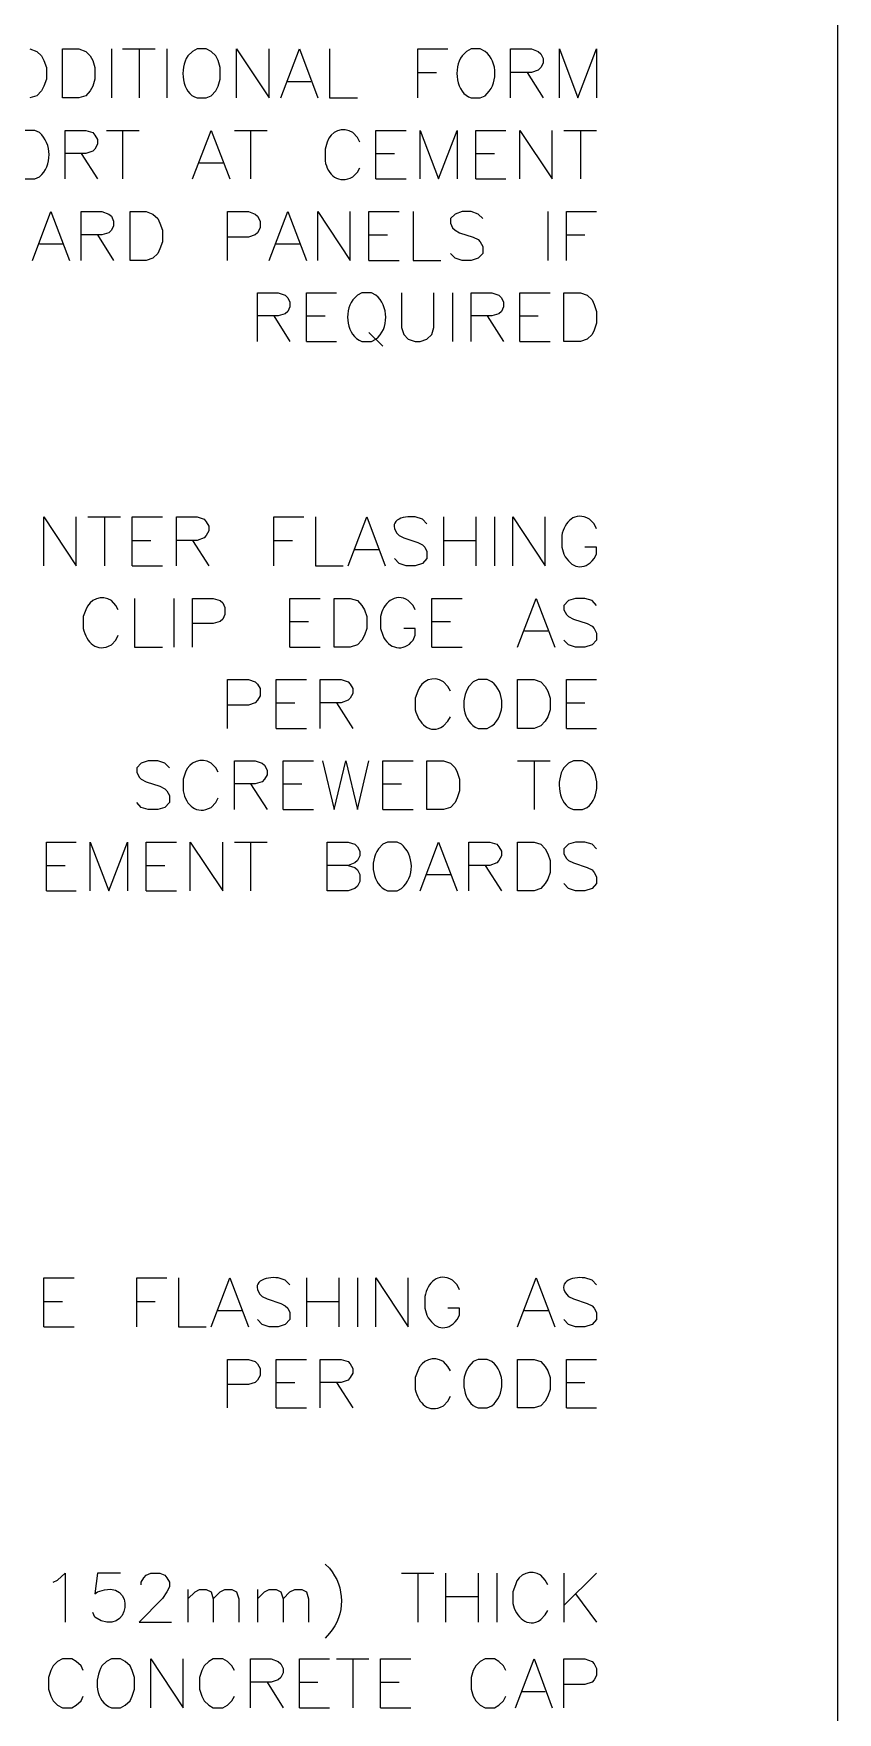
# Model space of a CAD drawing. Header units: millimetres. Extents: x 14 to 201, y 16 to 268.
# Drawn here: x 162 to 201.3, y 141.7 to 223.7 of the extents above; entities that cross this region are included whole.
import ezdxf

# ---------------------------------------------------------------- set-up
doc = ezdxf.new("R2010")
doc.units = ezdxf.units.MM
doc.layers.get('0').update_dxf_attribs({"linetype": 'CONTINUOUS'})

msp = doc.modelspace()

# ---------------------------------------------------------------- linework, layer by layer
at = {"color": 0}
for p, q in [((201.296, 264.541), (201.296, 55.4136)), ((161.862, 222.948), (162.201, 222.822)), ((162.201, 222.822), (162.433, 222.61)), ((162.433, 222.61), (162.538, 222.377)), ((162.538, 222.377), (162.667, 222.038)), ((163.449, 220.556), (163.449, 222.948)), ((163.449, 222.948), (164.254, 222.948)), ((164.254, 222.948), (164.592, 222.822)), ((164.592, 222.822), (164.804, 222.61)), ((164.804, 222.61), (164.931, 222.377)), ((164.931, 222.377), (165.037, 222.038)), ((165.842, 222.948), (165.842, 220.556)), ((166.391, 222.948), (167.979, 222.948)), ((167.196, 222.948), (167.196, 220.556)), ((168.551, 222.948), (168.551, 220.556)), ((169.799, 222.822), (169.566, 222.61)), ((170.032, 222.948), (169.799, 222.822)), ((170.476, 222.948), (170.032, 222.948)), ((170.708, 222.822), (170.476, 222.948)), ((170.942, 222.61), (170.708, 222.822)), ((171.047, 222.377), (170.942, 222.61)), ((171.154, 222.038), (171.047, 222.377)), ((171.958, 220.556), (171.958, 222.948)), ((171.958, 222.948), (173.546, 220.556)), ((173.546, 220.556), (173.546, 222.948)), ((174.117, 220.556), (175.028, 222.948)), ((175.028, 222.948), (175.916, 220.556)), ((176.488, 222.948), (176.488, 220.556)), ((180.806, 220.556), (180.806, 222.948)), ((180.806, 222.948), (182.266, 222.948)), ((183.176, 222.822), (182.965, 222.61)), ((183.408, 222.948), (183.176, 222.822)), ((183.854, 222.948), (183.408, 222.948)), ((184.087, 222.822), (183.854, 222.948)), ((185.335, 220.556), (185.335, 222.948)), ((185.335, 222.948), (186.351, 222.948)), ((186.351, 222.948), (186.69, 222.822)), ((186.69, 222.822), (186.817, 222.716)), ((186.817, 222.716), (186.922, 222.483)), ((186.922, 222.25), (186.817, 222.038)), ((186.922, 222.483), (186.922, 222.25)), ((187.728, 220.556), (187.728, 222.948)), ((187.728, 222.948), (188.616, 220.556)), ((188.616, 220.556), (189.526, 222.948)), ((189.526, 222.948), (189.526, 220.556)), ((162.667, 221.467), (162.538, 221.128)), ((162.667, 222.038), (162.667, 221.467)), ((165.037, 221.467), (164.931, 221.128)), ((165.037, 222.038), (165.037, 221.467)), ((171.047, 221.128), (171.154, 221.467)), ((171.154, 221.467), (171.154, 222.038)), ((180.806, 221.805), (181.717, 221.805)), ((186.351, 221.805), (185.335, 221.805)), ((186.14, 221.805), (186.922, 220.556)), ((186.69, 221.911), (186.351, 221.805)), ((186.817, 222.038), (186.69, 221.911)), ((162.201, 220.663), (161.862, 220.556)), ((162.433, 220.895), (162.201, 220.663)), ((162.538, 221.128), (162.433, 220.895)), ((164.592, 220.663), (164.254, 220.556)), ((164.804, 220.895), (164.592, 220.663)), ((164.931, 221.128), (164.804, 220.895)), ((170.476, 220.556), (170.708, 220.663)), ((170.708, 220.663), (170.942, 220.895)), ((170.942, 220.895), (171.047, 221.128)), ((174.456, 221.361), (175.577, 221.361)), ((183.854, 220.556), (184.087, 220.663)), ((164.254, 220.556), (163.449, 220.556)), ((170.032, 220.556), (170.476, 220.556)), ((176.488, 220.556), (177.863, 220.556)), ((183.408, 220.556), (183.854, 220.556)), ((162.094, 218.969), (161.629, 218.969)), ((162.328, 218.863), (162.094, 218.969)), ((163.576, 216.598), (163.576, 218.969)), ((163.576, 218.969), (164.592, 218.969)), ((164.592, 218.969), (164.931, 218.863)), ((165.608, 218.969), (167.196, 218.969)), ((166.391, 218.969), (166.391, 216.598)), ((169.799, 216.598), (170.708, 218.969)), ((170.708, 218.969), (171.619, 216.598)), ((171.853, 218.969), (173.44, 218.969)), ((172.635, 218.969), (172.635, 216.598)), ((178.752, 216.598), (178.752, 218.969)), ((178.752, 218.969), (180.233, 218.969)), ((180.912, 216.598), (180.912, 218.969)), ((180.912, 218.969), (181.821, 216.598)), ((181.821, 216.598), (182.732, 218.969)), ((182.732, 218.969), (182.732, 216.598)), ((183.642, 216.598), (183.642, 218.969)), ((183.642, 218.969), (185.102, 218.969)), ((185.78, 216.598), (185.78, 218.969)), ((185.78, 218.969), (187.368, 216.598)), ((187.368, 216.598), (187.368, 218.969)), ((187.938, 218.969), (189.526, 218.969)), ((188.743, 218.969), (188.743, 216.598)), ((164.931, 218.863), (165.037, 218.736)), ((165.037, 218.736), (165.163, 218.525)), ((165.163, 218.292), (165.037, 218.059)), ((165.163, 218.525), (165.163, 218.292)), ((176.382, 218.397), (176.276, 218.059)), ((177.863, 218.63), (177.631, 218.863)), ((177.969, 218.397), (177.863, 218.63)), ((164.592, 217.847), (163.576, 217.847)), ((164.358, 217.847), (165.163, 216.598)), ((164.931, 217.953), (164.592, 217.847)), ((165.037, 218.059), (164.931, 217.953)), ((170.138, 217.381), (171.281, 217.381)), ((176.276, 218.059), (176.276, 217.488)), ((178.752, 217.847), (179.663, 217.847)), ((183.642, 217.847), (184.553, 217.847)), ((161.629, 216.598), (162.094, 216.598)), ((162.094, 216.598), (162.328, 216.705)), ((177.631, 216.705), (177.863, 216.938)), ((177.863, 216.938), (177.969, 217.148)), ((178.752, 216.598), (180.233, 216.598)), ((183.642, 216.598), (185.102, 216.598)), ((161.988, 212.619), (162.877, 215.011)), ((162.877, 215.011), (163.788, 212.619)), ((164.358, 212.619), (164.358, 215.011)), ((164.358, 215.011), (165.376, 215.011)), ((165.376, 215.011), (165.713, 214.884)), ((165.713, 214.884), (165.842, 214.778)), ((166.751, 212.619), (166.751, 215.011)), ((166.751, 215.011), (167.533, 215.011)), ((167.533, 215.011), (167.872, 214.884)), ((167.872, 214.884), (168.106, 214.672)), ((171.513, 212.619), (171.513, 215.011)), ((171.513, 215.011), (172.529, 215.011)), ((172.529, 215.011), (172.868, 214.884)), ((172.868, 214.884), (172.974, 214.778)), ((173.546, 212.619), (174.456, 215.011)), ((174.456, 215.011), (175.367, 212.619)), ((175.916, 212.619), (175.916, 215.011)), ((175.916, 215.011), (177.504, 212.619)), ((177.504, 212.619), (177.504, 215.011)), ((178.413, 212.619), (178.413, 215.011)), ((178.413, 215.011), (179.896, 215.011)), ((180.572, 215.011), (180.572, 212.619)), ((182.626, 214.884), (182.393, 214.672)), ((182.965, 215.011), (182.626, 214.884)), ((183.408, 215.011), (182.965, 215.011)), ((183.747, 214.884), (183.408, 215.011)), ((183.981, 214.672), (183.747, 214.884)), ((187.156, 215.011), (187.156, 212.619)), ((188.067, 212.619), (188.067, 215.011)), ((188.067, 215.011), (189.526, 215.011)), ((165.842, 214.1), (165.713, 213.973)), ((165.842, 214.778), (165.946, 214.545)), ((165.946, 214.313), (165.842, 214.1)), ((165.946, 214.545), (165.946, 214.313)), ((168.106, 214.672), (168.212, 214.439)), ((168.212, 214.439), (168.338, 214.1)), ((168.338, 214.1), (168.338, 213.53)), ((172.974, 214.778), (173.101, 214.545)), ((173.101, 214.206), (172.974, 213.973)), ((173.101, 214.545), (173.101, 214.206)), ((182.393, 214.672), (182.393, 214.439)), ((182.393, 214.439), (182.499, 214.206)), ((182.499, 214.206), (182.626, 214.1)), ((182.626, 214.1), (182.838, 213.973)), ((162.328, 213.423), (163.449, 213.423)), ((165.376, 213.867), (164.358, 213.867)), ((165.163, 213.867), (165.946, 212.619)), ((165.713, 213.973), (165.376, 213.867)), ((168.338, 213.53), (168.212, 213.191)), ((172.529, 213.763), (171.513, 213.763)), ((172.868, 213.867), (172.529, 213.763)), ((172.974, 213.973), (172.868, 213.867)), ((173.883, 213.423), (175.028, 213.423)), ((178.413, 213.867), (179.324, 213.867)), ((182.838, 213.973), (183.515, 213.763)), ((183.515, 213.763), (183.747, 213.634)), ((183.747, 213.634), (183.854, 213.53)), ((183.854, 213.53), (183.981, 213.297)), ((183.981, 213.297), (183.981, 212.958)), ((188.067, 213.867), (188.955, 213.867)), ((167.533, 212.619), (166.751, 212.619)), ((167.872, 212.725), (167.533, 212.619)), ((168.106, 212.958), (167.872, 212.725)), ((168.212, 213.191), (168.106, 212.958)), ((178.413, 212.619), (179.896, 212.619)), ((180.572, 212.619), (181.927, 212.619)), ((182.626, 212.725), (182.393, 212.958)), ((182.965, 212.619), (182.626, 212.725)), ((183.408, 212.619), (182.965, 212.619)), ((183.747, 212.725), (183.408, 212.619)), ((183.981, 212.958), (183.747, 212.725)), ((172.974, 208.661), (172.974, 211.031)), ((172.974, 211.031), (173.99, 211.031)), ((173.99, 211.031), (174.329, 210.925)), ((174.329, 210.925), (174.456, 210.798)), ((174.456, 210.798), (174.562, 210.588)), ((175.367, 208.661), (175.367, 211.031)), ((175.367, 211.031), (176.826, 211.031)), ((177.863, 210.925), (177.631, 210.692)), ((178.076, 211.031), (177.863, 210.925)), ((178.542, 211.031), (178.076, 211.031)), ((178.752, 210.925), (178.542, 211.031)), ((180.001, 211.031), (180.001, 209.338)), ((181.588, 209.338), (181.588, 211.031)), ((182.499, 211.031), (182.499, 208.661)), ((183.408, 208.661), (183.408, 211.031)), ((183.408, 211.031), (184.426, 211.031)), ((184.426, 211.031), (184.763, 210.925)), ((184.763, 210.925), (184.892, 210.798)), ((184.892, 210.798), (184.996, 210.588)), ((185.78, 208.661), (185.78, 211.031)), ((185.78, 211.031), (187.262, 211.031)), ((187.938, 208.661), (187.938, 211.031)), ((187.938, 211.031), (188.743, 211.031)), ((188.743, 211.031), (189.082, 210.925)), ((189.082, 210.925), (189.315, 210.692)), ((174.329, 210.016), (173.99, 209.91)), ((174.456, 210.122), (174.329, 210.016)), ((174.562, 210.355), (174.456, 210.122)), ((174.562, 210.588), (174.562, 210.355)), ((184.763, 210.016), (184.426, 209.91)), ((184.892, 210.122), (184.763, 210.016)), ((184.996, 210.355), (184.892, 210.122)), ((184.996, 210.588), (184.996, 210.355)), ((189.315, 210.692), (189.421, 210.459)), ((189.421, 210.459), (189.526, 210.122)), ((189.526, 210.122), (189.526, 209.55)), ((173.99, 209.91), (172.974, 209.91)), ((173.779, 209.91), (174.562, 208.661)), ((175.367, 209.91), (176.276, 209.91)), ((178.413, 209.105), (179.091, 208.428)), ((180.001, 209.338), (180.129, 209)), ((181.483, 209), (181.588, 209.338)), ((184.426, 209.91), (183.408, 209.91)), ((184.193, 209.91), (184.996, 208.661)), ((185.78, 209.91), (186.69, 209.91)), ((189.421, 209.211), (189.315, 209)), ((189.526, 209.55), (189.421, 209.211)), ((175.367, 208.661), (176.826, 208.661)), ((178.076, 208.661), (178.542, 208.661)), ((178.542, 208.661), (178.752, 208.767)), ((180.129, 209), (180.34, 208.767)), ((180.34, 208.767), (180.679, 208.661)), ((180.679, 208.661), (180.912, 208.661)), ((180.912, 208.661), (181.251, 208.767)), ((181.251, 208.767), (181.483, 209)), ((185.78, 208.661), (187.262, 208.661)), ((188.743, 208.661), (187.938, 208.661)), ((189.082, 208.767), (188.743, 208.661)), ((189.315, 209), (189.082, 208.767)), ((162.538, 197.696), (162.538, 200.088)), ((162.538, 200.088), (164.126, 197.696)), ((164.126, 197.696), (164.126, 200.088)), ((164.697, 200.088), (166.285, 200.088)), ((165.503, 200.088), (165.503, 197.696)), ((166.857, 197.696), (166.857, 200.088)), ((166.857, 200.088), (168.338, 200.088)), ((169.017, 197.696), (169.017, 200.088)), ((169.017, 200.088), (170.032, 200.088)), ((170.032, 200.088), (170.371, 199.982)), ((173.779, 197.696), (173.779, 200.088)), ((173.779, 200.088), (175.238, 200.088)), ((175.81, 200.088), (175.81, 197.696)), ((177.397, 197.696), (178.308, 200.088)), ((178.308, 200.088), (179.218, 197.696)), ((181.038, 199.982), (180.679, 200.088)), ((182.054, 200.088), (182.054, 197.696)), ((183.642, 200.088), (183.642, 197.696)), ((184.553, 200.088), (184.553, 197.696)), ((185.441, 197.696), (185.441, 200.088)), ((185.441, 200.088), (187.029, 197.696)), ((187.029, 197.696), (187.029, 200.088)), ((170.371, 199.982), (170.476, 199.856)), ((170.476, 199.856), (170.604, 199.645)), ((170.604, 199.412), (170.476, 199.179)), ((170.604, 199.645), (170.604, 199.412)), ((181.251, 199.749), (181.038, 199.982)), ((189.421, 199.749), (189.188, 199.982)), ((189.526, 199.517), (189.421, 199.749)), ((166.857, 198.946), (167.767, 198.946)), ((170.032, 198.946), (169.017, 198.946)), ((169.799, 198.946), (170.604, 197.696)), ((170.371, 199.073), (170.032, 198.946)), ((170.476, 199.179), (170.371, 199.073)), ((173.779, 198.946), (174.688, 198.946)), ((177.737, 198.501), (178.879, 198.501)), ((179.896, 199.179), (180.129, 199.073)), ((180.129, 199.073), (180.806, 198.84)), ((180.806, 198.84), (181.038, 198.734)), ((181.038, 198.734), (181.144, 198.607)), ((181.144, 198.607), (181.251, 198.395)), ((182.054, 198.946), (183.642, 198.946)), ((187.833, 199.179), (187.833, 198.607)), ((187.833, 198.607), (187.938, 198.268)), ((189.526, 198.607), (188.955, 198.607)), ((189.526, 198.268), (189.526, 198.607)), ((166.857, 197.696), (168.338, 197.696)), ((175.81, 197.696), (177.165, 197.696)), ((179.896, 197.824), (179.663, 198.057)), ((180.233, 197.696), (179.896, 197.824)), ((180.679, 197.696), (180.233, 197.696)), ((181.038, 197.824), (180.679, 197.696)), ((181.251, 198.057), (181.038, 197.824)), ((181.251, 198.395), (181.251, 198.057)), ((189.421, 198.057), (189.526, 198.268)), ((166.052, 195.771), (165.842, 196.004)), ((166.963, 196.108), (166.963, 193.738)), ((168.888, 196.108), (168.888, 193.738)), ((169.799, 193.738), (169.799, 196.108)), ((169.799, 196.108), (170.815, 196.108)), ((170.815, 196.108), (171.154, 196.004)), ((171.154, 196.004), (171.281, 195.898)), ((174.562, 193.738), (174.562, 196.108)), ((174.562, 196.108), (176.043, 196.108)), ((176.721, 193.738), (176.721, 196.108)), ((176.721, 196.108), (177.504, 196.108)), ((177.504, 196.108), (177.863, 196.004)), ((177.863, 196.004), (178.076, 195.771)), ((180.572, 195.771), (180.34, 196.004)), ((181.483, 193.738), (181.483, 196.108)), ((181.483, 196.108), (182.965, 196.108)), ((185.674, 193.738), (186.583, 196.108)), ((186.583, 196.108), (187.494, 193.738)), ((188.171, 196.004), (187.938, 195.771)), ((188.51, 196.108), (188.171, 196.004)), ((188.955, 196.108), (188.51, 196.108)), ((189.315, 196.004), (188.955, 196.108)), ((189.526, 195.771), (189.315, 196.004)), ((164.592, 195.559), (164.465, 195.22)), ((164.465, 195.22), (164.465, 194.649)), ((166.179, 195.559), (166.052, 195.771)), ((171.281, 195.898), (171.387, 195.665)), ((171.387, 195.326), (171.281, 195.093)), ((171.387, 195.665), (171.387, 195.326)), ((178.076, 195.771), (178.203, 195.559)), ((178.203, 195.559), (178.308, 195.22)), ((178.308, 195.22), (178.308, 194.649)), ((178.985, 195.22), (178.985, 194.649)), ((180.679, 195.559), (180.572, 195.771)), ((187.938, 195.771), (187.938, 195.559)), ((187.938, 195.559), (188.067, 195.326)), ((188.067, 195.326), (188.171, 195.22)), ((188.171, 195.22), (188.404, 195.093)), ((170.815, 194.882), (169.799, 194.882)), ((171.154, 194.987), (170.815, 194.882)), ((171.281, 195.093), (171.154, 194.987)), ((174.562, 194.987), (175.471, 194.987)), ((178.308, 194.649), (178.203, 194.31)), ((178.985, 194.649), (179.091, 194.31)), ((180.679, 194.649), (180.129, 194.649)), ((180.679, 194.31), (180.679, 194.649)), ((181.483, 194.987), (182.393, 194.987)), ((186.013, 194.521), (187.156, 194.521)), ((188.404, 195.093), (189.082, 194.882)), ((189.082, 194.882), (189.315, 194.754)), ((189.315, 194.754), (189.421, 194.649)), ((189.421, 194.649), (189.526, 194.417)), ((189.526, 194.417), (189.526, 194.078)), ((165.842, 193.844), (166.052, 194.078)), ((166.052, 194.078), (166.179, 194.31)), ((166.963, 193.738), (168.338, 193.738)), ((174.562, 193.738), (176.043, 193.738)), ((177.504, 193.738), (176.721, 193.738)), ((177.863, 193.844), (177.504, 193.738)), ((178.076, 194.078), (177.863, 193.844)), ((178.203, 194.31), (178.076, 194.078)), ((180.572, 194.078), (180.679, 194.31)), ((181.483, 193.738), (182.965, 193.738)), ((188.171, 193.844), (187.938, 194.078)), ((188.51, 193.738), (188.171, 193.844)), ((188.955, 193.738), (188.51, 193.738)), ((189.315, 193.844), (188.955, 193.738)), ((189.526, 194.078), (189.315, 193.844)), ((171.513, 189.758), (171.513, 192.151)), ((171.513, 192.151), (172.529, 192.151)), ((172.529, 192.151), (172.868, 192.045)), ((172.868, 192.045), (172.974, 191.918)), ((172.974, 191.918), (173.101, 191.707)), ((173.883, 189.758), (173.883, 192.151)), ((173.883, 192.151), (175.367, 192.151)), ((176.043, 189.758), (176.043, 192.151)), ((176.043, 192.151), (177.058, 192.151)), ((177.058, 192.151), (177.397, 192.045)), ((177.397, 192.045), (177.504, 191.918)), ((177.504, 191.918), (177.631, 191.707)), ((182.266, 191.812), (182.054, 192.045)), ((183.515, 192.045), (183.304, 191.812)), ((183.747, 192.151), (183.515, 192.045)), ((184.193, 192.151), (183.747, 192.151)), ((184.426, 192.045), (184.193, 192.151)), ((185.674, 189.758), (185.674, 192.151)), ((185.674, 192.151), (186.479, 192.151)), ((186.479, 192.151), (186.817, 192.045)), ((186.817, 192.045), (187.029, 191.812)), ((188.067, 189.758), (188.067, 192.151)), ((188.067, 192.151), (189.526, 192.151)), ((172.974, 191.135), (172.868, 191.008)), ((173.101, 191.346), (172.974, 191.135)), ((173.101, 191.707), (173.101, 191.346)), ((177.397, 191.135), (177.058, 191.008)), ((177.504, 191.242), (177.397, 191.135)), ((177.631, 191.474), (177.504, 191.242)), ((177.631, 191.707), (177.631, 191.474)), ((180.806, 191.579), (180.679, 191.242)), ((180.679, 191.242), (180.679, 190.669)), ((182.393, 191.579), (182.266, 191.812)), ((187.029, 191.812), (187.156, 191.579)), ((187.156, 191.579), (187.262, 191.242)), ((187.262, 191.242), (187.262, 190.669)), ((172.529, 190.903), (171.513, 190.903)), ((172.868, 191.008), (172.529, 190.903)), ((173.883, 191.008), (174.794, 191.008)), ((177.058, 191.008), (176.043, 191.008)), ((176.826, 191.008), (177.631, 189.758)), ((182.266, 190.12), (182.393, 190.331)), ((187.156, 190.331), (187.029, 190.12)), ((187.262, 190.669), (187.156, 190.331)), ((188.067, 191.008), (188.955, 191.008)), ((173.883, 189.758), (175.367, 189.758)), ((182.054, 189.887), (182.266, 190.12)), ((183.747, 189.758), (184.193, 189.758)), ((184.193, 189.758), (184.426, 189.887)), ((186.479, 189.758), (185.674, 189.758)), ((186.817, 189.887), (186.479, 189.758)), ((187.029, 190.12), (186.817, 189.887)), ((188.067, 189.758), (189.526, 189.758)), ((167.301, 188.067), (167.09, 187.833)), ((167.09, 187.833), (167.09, 187.621)), ((167.64, 188.171), (167.301, 188.067)), ((168.106, 188.171), (167.64, 188.171)), ((168.444, 188.067), (168.106, 188.171)), ((168.678, 187.833), (168.444, 188.067)), ((170.942, 187.833), (170.708, 188.067)), ((171.047, 187.621), (170.942, 187.833)), ((171.853, 185.801), (171.853, 188.171)), ((171.853, 188.171), (172.868, 188.171)), ((172.868, 188.171), (173.207, 188.067)), ((173.207, 188.067), (173.313, 187.96)), ((173.313, 187.96), (173.44, 187.728)), ((174.222, 185.801), (174.222, 188.171)), ((174.222, 188.171), (175.704, 188.171)), ((176.149, 188.171), (176.721, 185.801)), ((176.721, 185.801), (177.292, 188.171)), ((177.292, 188.171), (177.863, 185.801)), ((177.863, 185.801), (178.413, 188.171)), ((179.091, 185.801), (179.091, 188.171)), ((179.091, 188.171), (180.572, 188.171)), ((181.251, 185.801), (181.251, 188.171)), ((181.251, 188.171), (182.054, 188.171)), ((182.054, 188.171), (182.393, 188.067)), ((182.393, 188.067), (182.626, 187.833)), ((182.626, 187.833), (182.732, 187.621)), ((185.674, 188.171), (187.262, 188.171)), ((186.479, 188.171), (186.479, 185.801)), ((188.171, 188.067), (187.938, 187.833)), ((188.404, 188.171), (188.171, 188.067)), ((188.849, 188.171), (188.404, 188.171)), ((189.082, 188.067), (188.849, 188.171)), ((167.09, 187.621), (167.196, 187.388)), ((167.196, 187.388), (167.301, 187.282)), ((167.301, 187.282), (167.533, 187.156)), ((167.533, 187.156), (168.212, 186.945)), ((169.46, 187.621), (169.354, 187.282)), ((169.354, 187.282), (169.354, 186.712)), ((172.868, 187.049), (171.853, 187.049)), ((172.635, 187.049), (173.44, 185.801)), ((173.207, 187.156), (172.868, 187.049)), ((173.313, 187.282), (173.207, 187.156)), ((173.44, 187.494), (173.313, 187.282)), ((173.44, 187.728), (173.44, 187.494)), ((174.222, 187.049), (175.133, 187.049)), ((179.091, 187.049), (180.001, 187.049)), ((182.732, 187.621), (182.838, 187.282)), ((182.838, 187.282), (182.838, 186.712)), ((167.301, 185.907), (167.09, 186.14)), ((168.212, 186.945), (168.444, 186.817)), ((168.444, 186.817), (168.551, 186.712)), ((168.678, 186.14), (168.444, 185.907)), ((168.551, 186.712), (168.678, 186.479)), ((168.678, 186.479), (168.678, 186.14)), ((170.708, 185.907), (170.942, 186.14)), ((170.942, 186.14), (171.047, 186.373)), ((182.626, 186.14), (182.393, 185.907)), ((182.732, 186.373), (182.626, 186.14)), ((182.838, 186.712), (182.732, 186.373)), ((167.64, 185.801), (167.301, 185.907)), ((168.106, 185.801), (167.64, 185.801)), ((168.444, 185.907), (168.106, 185.801)), ((174.222, 185.801), (175.704, 185.801)), ((179.091, 185.801), (180.572, 185.801)), ((182.054, 185.801), (181.251, 185.801)), ((182.393, 185.907), (182.054, 185.801)), ((188.404, 185.801), (188.849, 185.801)), ((188.849, 185.801), (189.082, 185.907)), ((162.667, 181.821), (162.667, 184.213)), ((162.667, 184.213), (164.126, 184.213)), ((164.804, 181.821), (164.804, 184.213)), ((164.804, 184.213), (165.713, 181.821)), ((165.713, 181.821), (166.624, 184.213)), ((166.624, 184.213), (166.624, 181.821)), ((167.533, 181.821), (167.533, 184.213)), ((167.533, 184.213), (169.017, 184.213)), ((169.693, 181.821), (169.693, 184.213)), ((169.693, 184.213), (171.281, 181.821)), ((171.281, 181.821), (171.281, 184.213)), ((171.853, 184.213), (173.44, 184.213)), ((172.635, 184.213), (172.635, 181.821)), ((176.382, 181.821), (176.382, 184.213)), ((176.382, 184.213), (177.397, 184.213)), ((177.397, 184.213), (177.737, 184.107)), ((177.737, 184.107), (177.863, 183.981)), ((177.863, 183.981), (177.969, 183.77)), ((177.969, 183.77), (177.969, 183.537)), ((179.091, 184.107), (178.879, 183.874)), ((179.324, 184.213), (179.091, 184.107)), ((179.79, 184.213), (179.324, 184.213)), ((180.001, 184.107), (179.79, 184.213)), ((180.912, 181.821), (181.821, 184.213)), ((181.821, 184.213), (182.732, 181.821)), ((183.304, 181.821), (183.304, 184.213)), ((183.304, 184.213), (184.319, 184.213)), ((184.319, 184.213), (184.658, 184.107)), ((184.658, 184.107), (184.763, 183.981)), ((184.763, 183.981), (184.892, 183.77)), ((184.892, 183.77), (184.892, 183.537)), ((185.674, 181.821), (185.674, 184.213)), ((185.674, 184.213), (186.479, 184.213)), ((186.479, 184.213), (186.817, 184.107)), ((186.817, 184.107), (187.029, 183.874)), ((187.029, 183.874), (187.156, 183.642)), ((188.171, 184.107), (187.938, 183.874)), ((187.938, 183.874), (187.938, 183.642)), ((188.51, 184.213), (188.171, 184.107)), ((188.955, 184.213), (188.51, 184.213)), ((189.315, 184.107), (188.955, 184.213)), ((189.526, 183.874), (189.315, 184.107)), ((162.667, 183.071), (163.576, 183.071)), ((167.533, 183.071), (168.444, 183.071)), ((177.397, 183.071), (176.382, 183.071)), ((177.737, 183.198), (177.397, 183.071)), ((177.397, 183.071), (177.737, 182.965)), ((177.863, 183.304), (177.737, 183.198)), ((177.737, 182.965), (177.863, 182.859)), ((177.969, 183.537), (177.863, 183.304)), ((177.863, 182.859), (177.969, 182.626)), ((184.319, 183.071), (183.304, 183.071)), ((184.087, 183.071), (184.892, 181.821)), ((184.658, 183.198), (184.319, 183.071)), ((184.763, 183.304), (184.658, 183.198)), ((184.892, 183.537), (184.763, 183.304)), ((187.156, 183.642), (187.262, 183.304)), ((187.262, 183.304), (187.262, 182.732)), ((187.938, 183.642), (188.067, 183.408)), ((188.067, 183.408), (188.171, 183.304)), ((188.171, 183.304), (188.404, 183.198)), ((188.404, 183.198), (189.082, 182.965)), ((189.082, 182.965), (189.315, 182.859)), ((189.315, 182.859), (189.421, 182.732)), ((177.863, 182.054), (177.737, 181.949)), ((177.969, 182.287), (177.863, 182.054)), ((177.969, 182.626), (177.969, 182.287)), ((181.251, 182.626), (182.393, 182.626)), ((187.029, 182.182), (186.817, 181.949)), ((187.156, 182.393), (187.029, 182.182)), ((187.262, 182.732), (187.156, 182.393)), ((188.171, 181.949), (187.938, 182.182)), ((189.526, 182.182), (189.315, 181.949)), ((189.421, 182.732), (189.526, 182.52)), ((189.526, 182.52), (189.526, 182.182)), ((162.667, 181.821), (164.126, 181.821)), ((167.533, 181.821), (169.017, 181.821)), ((177.397, 181.821), (176.382, 181.821)), ((177.737, 181.949), (177.397, 181.821)), ((179.324, 181.821), (179.79, 181.821)), ((179.79, 181.821), (180.001, 181.949)), ((186.479, 181.821), (185.674, 181.821)), ((186.817, 181.949), (186.479, 181.821)), ((188.51, 181.821), (188.171, 181.949)), ((188.955, 181.821), (188.51, 181.821)), ((189.315, 181.949), (188.955, 181.821)), ((162.538, 160.528), (162.538, 162.92)), ((162.538, 162.92), (164.021, 162.92)), ((167.09, 160.528), (167.09, 162.92)), ((167.09, 162.92), (168.551, 162.92)), ((169.121, 162.92), (169.121, 160.528)), ((170.708, 160.528), (171.619, 162.92)), ((171.619, 162.92), (172.529, 160.528)), ((174.329, 162.814), (173.99, 162.92)), ((174.562, 162.581), (174.329, 162.814)), ((175.367, 162.92), (175.367, 160.528)), ((176.954, 162.92), (176.954, 160.528)), ((177.863, 162.92), (177.863, 160.528)), ((178.752, 160.528), (178.752, 162.92)), ((178.752, 162.92), (180.34, 160.528)), ((180.34, 160.528), (180.34, 162.92)), ((182.732, 162.581), (182.499, 162.814)), ((182.838, 162.348), (182.732, 162.581)), ((185.674, 160.528), (186.583, 162.92)), ((186.583, 162.92), (187.494, 160.528)), ((189.315, 162.814), (188.955, 162.92)), ((189.526, 162.581), (189.315, 162.814)), ((162.538, 161.776), (163.449, 161.776)), ((167.09, 161.776), (167.979, 161.776)), ((173.207, 162.009), (173.44, 161.904)), ((173.44, 161.904), (174.117, 161.671)), ((174.117, 161.671), (174.329, 161.565)), ((174.329, 161.565), (174.456, 161.439)), ((175.367, 161.776), (176.954, 161.776)), ((181.144, 162.009), (181.144, 161.439)), ((188.171, 162.009), (188.404, 161.904)), ((188.404, 161.904), (189.082, 161.671)), ((189.082, 161.671), (189.315, 161.565)), ((189.315, 161.565), (189.421, 161.439)), ((171.047, 161.332), (172.192, 161.332)), ((173.207, 160.654), (172.974, 160.887)), ((174.562, 160.887), (174.329, 160.654)), ((174.456, 161.439), (174.562, 161.226)), ((174.562, 161.226), (174.562, 160.887)), ((181.144, 161.439), (181.251, 161.1)), ((182.838, 161.439), (182.266, 161.439)), ((182.732, 160.887), (182.838, 161.1)), ((182.838, 161.1), (182.838, 161.439)), ((186.013, 161.332), (187.156, 161.332)), ((188.171, 160.654), (187.938, 160.887)), ((189.526, 160.887), (189.315, 160.654)), ((189.421, 161.439), (189.526, 161.226)), ((189.526, 161.226), (189.526, 160.887)), ((162.538, 160.528), (164.021, 160.528)), ((169.121, 160.528), (170.476, 160.528)), ((173.546, 160.528), (173.207, 160.654)), ((173.99, 160.528), (173.546, 160.528)), ((174.329, 160.654), (173.99, 160.528)), ((188.51, 160.528), (188.171, 160.654)), ((188.955, 160.528), (188.51, 160.528)), ((189.315, 160.654), (188.955, 160.528)), ((171.513, 156.57), (171.513, 158.94)), ((171.513, 158.94), (172.529, 158.94)), ((172.529, 158.94), (172.868, 158.834)), ((172.868, 158.834), (172.974, 158.729)), ((172.974, 158.729), (173.101, 158.496)), ((173.101, 158.496), (173.101, 158.157)), ((173.883, 156.57), (173.883, 158.94)), ((173.883, 158.94), (175.367, 158.94)), ((176.043, 156.57), (176.043, 158.94)), ((176.043, 158.94), (177.058, 158.94)), ((177.058, 158.94), (177.397, 158.834)), ((177.397, 158.834), (177.504, 158.729)), ((177.504, 158.729), (177.631, 158.496)), ((177.631, 158.264), (177.504, 158.051)), ((177.631, 158.496), (177.631, 158.264)), ((180.806, 158.39), (180.679, 158.051)), ((182.266, 158.601), (182.054, 158.834)), ((182.393, 158.39), (182.266, 158.601)), ((183.515, 158.834), (183.304, 158.601)), ((183.747, 158.94), (183.515, 158.834)), ((184.193, 158.94), (183.747, 158.94)), ((184.426, 158.834), (184.193, 158.94)), ((185.674, 156.57), (185.674, 158.94)), ((185.674, 158.94), (186.479, 158.94)), ((186.479, 158.94), (186.817, 158.834)), ((186.817, 158.834), (187.029, 158.601)), ((187.029, 158.601), (187.156, 158.39)), ((187.156, 158.39), (187.262, 158.051)), ((188.067, 156.57), (188.067, 158.94)), ((188.067, 158.94), (189.526, 158.94)), ((172.529, 157.712), (171.513, 157.712)), ((172.868, 157.818), (172.529, 157.712)), ((172.974, 157.925), (172.868, 157.818)), ((173.101, 158.157), (172.974, 157.925)), ((173.883, 157.818), (174.794, 157.818)), ((177.058, 157.818), (176.043, 157.818)), ((176.826, 157.818), (177.631, 156.57)), ((177.397, 157.925), (177.058, 157.818)), ((177.504, 158.051), (177.397, 157.925)), ((180.679, 158.051), (180.679, 157.479)), ((187.262, 157.479), (187.156, 157.142)), ((187.262, 158.051), (187.262, 157.479)), ((188.067, 157.818), (188.955, 157.818)), ((182.054, 156.676), (182.266, 156.909)), ((182.266, 156.909), (182.393, 157.142)), ((184.193, 156.57), (184.426, 156.676)), ((186.817, 156.676), (186.479, 156.57)), ((187.029, 156.909), (186.817, 156.676)), ((187.156, 157.142), (187.029, 156.909)), ((173.883, 156.57), (175.367, 156.57)), ((183.747, 156.57), (184.193, 156.57)), ((186.479, 156.57), (185.674, 156.57)), ((188.067, 156.57), (189.526, 156.57)), ((163.216, 148.167), (163.576, 148.506)), ((163.576, 148.506), (163.576, 146.113)), ((165.163, 148.506), (165.037, 147.489)), ((166.285, 148.506), (165.163, 148.506)), ((167.533, 148.4), (167.767, 148.506)), ((167.767, 148.506), (168.212, 148.506)), ((168.212, 148.506), (168.444, 148.4)), ((176.276, 148.949), (176.488, 148.739)), ((180.001, 148.506), (181.588, 148.506)), ((180.806, 148.506), (180.806, 146.113)), ((182.16, 148.506), (182.16, 146.113)), ((183.747, 148.506), (183.747, 146.113)), ((184.658, 148.506), (184.658, 146.113)), ((187.938, 148.506), (187.938, 146.113)), ((189.526, 148.506), (187.938, 146.918)), ((163.004, 148.06), (163.216, 148.167)), ((167.301, 148.06), (167.429, 148.273)), ((167.301, 147.934), (167.301, 148.06)), ((167.429, 148.273), (167.533, 148.4)), ((168.444, 148.4), (168.551, 148.273)), ((168.551, 148.273), (168.678, 148.06)), ((168.678, 147.828), (168.551, 147.595)), ((168.678, 148.06), (168.678, 147.828)), ((169.566, 147.701), (169.566, 146.113)), ((169.926, 147.595), (170.138, 147.701)), ((170.138, 147.701), (170.476, 147.701)), ((170.476, 147.701), (170.708, 147.595)), ((171.154, 147.595), (171.387, 147.701)), ((171.387, 147.701), (171.726, 147.701)), ((171.726, 147.701), (171.958, 147.595)), ((172.974, 147.701), (172.974, 146.113)), ((173.313, 147.595), (173.546, 147.701)), ((173.546, 147.701), (173.883, 147.701)), ((173.883, 147.701), (174.117, 147.595)), ((174.562, 147.595), (174.794, 147.701)), ((174.794, 147.701), (175.133, 147.701)), ((175.133, 147.701), (175.367, 147.595)), ((185.568, 147.934), (185.441, 147.595)), ((187.029, 148.167), (186.817, 148.4)), ((187.156, 147.934), (187.029, 148.167)), ((165.037, 147.489), (165.163, 147.595)), ((168.338, 147.257), (167.196, 146.113)), ((168.551, 147.595), (168.338, 147.257)), ((169.566, 147.256), (169.926, 147.595)), ((170.708, 147.595), (170.815, 147.256)), ((170.815, 147.256), (171.154, 147.595)), ((170.815, 147.256), (170.815, 146.113)), ((171.958, 147.595), (172.063, 147.256)), ((172.063, 147.256), (172.063, 146.113)), ((172.974, 147.256), (173.313, 147.595)), ((174.117, 147.595), (174.222, 147.256)), ((174.222, 147.256), (174.562, 147.595)), ((174.222, 147.256), (174.222, 146.113)), ((175.367, 147.595), (175.471, 147.256)), ((175.471, 147.256), (175.471, 146.113)), ((182.16, 147.362), (183.747, 147.362)), ((185.441, 147.595), (185.441, 147.024)), ((188.51, 147.489), (189.526, 146.113)), ((165.037, 146.346), (164.931, 146.579)), ((167.196, 146.113), (168.783, 146.113)), ((186.817, 146.24), (187.029, 146.473)), ((187.029, 146.473), (187.156, 146.685)), ((176.488, 145.564), (176.276, 145.331)), ((162.877, 143.743), (162.771, 143.404)), ((163.004, 143.976), (162.877, 143.743)), ((163.216, 144.187), (163.004, 143.976)), ((163.449, 144.314), (163.216, 144.187)), ((163.915, 144.314), (163.449, 144.314)), ((164.126, 144.187), (163.915, 144.314)), ((164.358, 143.976), (164.126, 144.187)), ((164.465, 143.743), (164.358, 143.976)), ((165.608, 144.187), (165.376, 143.976)), ((165.842, 144.314), (165.608, 144.187)), ((166.285, 144.314), (165.842, 144.314)), ((166.518, 144.187), (166.285, 144.314)), ((166.751, 143.976), (166.518, 144.187)), ((166.857, 143.743), (166.751, 143.976)), ((166.963, 143.404), (166.857, 143.743)), ((167.767, 141.923), (167.767, 144.314)), ((167.767, 144.314), (169.354, 141.923)), ((169.354, 141.923), (169.354, 144.314)), ((170.265, 143.743), (170.138, 143.404)), ((170.371, 143.976), (170.265, 143.743)), ((170.604, 144.187), (170.371, 143.976)), ((170.815, 144.314), (170.604, 144.187)), ((171.281, 144.314), (170.815, 144.314)), ((171.513, 144.187), (171.281, 144.314)), ((171.726, 143.976), (171.513, 144.187)), ((171.853, 143.743), (171.726, 143.976)), ((172.635, 141.923), (172.635, 144.314)), ((172.635, 144.314), (173.651, 144.314)), ((173.651, 144.314), (173.99, 144.187)), ((173.99, 144.187), (174.117, 144.081)), ((174.117, 144.081), (174.222, 143.849)), ((174.222, 143.637), (174.117, 143.404)), ((174.222, 143.849), (174.222, 143.637)), ((175.028, 141.923), (175.028, 144.314)), ((175.028, 144.314), (176.488, 144.314)), ((176.826, 144.314), (178.413, 144.314)), ((177.631, 144.314), (177.631, 141.923)), ((178.985, 141.923), (178.985, 144.314)), ((178.985, 144.314), (180.467, 144.314)), ((183.515, 143.743), (183.408, 143.404)), ((183.642, 143.976), (183.515, 143.743)), ((183.854, 144.187), (183.642, 143.976)), ((184.087, 144.314), (183.854, 144.187)), ((184.553, 144.314), (184.087, 144.314)), ((184.763, 144.187), (184.553, 144.314)), ((184.996, 143.976), (184.763, 144.187)), ((185.102, 143.743), (184.996, 143.976)), ((185.568, 141.923), (186.479, 144.314)), ((186.479, 144.314), (187.368, 141.923)), ((187.938, 141.923), (187.938, 144.314)), ((187.938, 144.314), (188.955, 144.314)), ((188.955, 144.314), (189.315, 144.187)), ((189.315, 144.187), (189.421, 144.081)), ((189.421, 144.081), (189.526, 143.849)), ((189.526, 143.51), (189.421, 143.298)), ((189.526, 143.849), (189.526, 143.51)), ((162.771, 143.404), (162.771, 142.832)), ((162.771, 142.832), (162.877, 142.493)), ((166.857, 142.493), (166.963, 142.832)), ((166.963, 142.832), (166.963, 143.404)), ((170.138, 143.404), (170.138, 142.832)), ((170.138, 142.832), (170.265, 142.493)), ((173.651, 143.171), (172.635, 143.171)), ((173.44, 143.171), (174.222, 141.923)), ((173.99, 143.298), (173.651, 143.171)), ((174.117, 143.404), (173.99, 143.298)), ((175.028, 143.171), (175.916, 143.171)), ((178.985, 143.171), (179.896, 143.171)), ((183.408, 143.404), (183.408, 142.832)), ((183.408, 142.832), (183.515, 142.493)), ((185.907, 142.726), (187.029, 142.726)), ((188.955, 143.065), (187.938, 143.065)), ((189.315, 143.171), (188.955, 143.065)), ((189.421, 143.298), (189.315, 143.171)), ((162.877, 142.493), (163.004, 142.262)), ((163.004, 142.262), (163.216, 142.05)), ((163.216, 142.05), (163.449, 141.923)), ((163.449, 141.923), (163.915, 141.923)), ((163.915, 141.923), (164.126, 142.05)), ((164.126, 142.05), (164.358, 142.262)), ((164.358, 142.262), (164.465, 142.493)), ((165.842, 141.923), (166.285, 141.923)), ((166.285, 141.923), (166.518, 142.05)), ((166.518, 142.05), (166.751, 142.262)), ((166.751, 142.262), (166.857, 142.493)), ((170.265, 142.493), (170.371, 142.262)), ((170.371, 142.262), (170.604, 142.05)), ((170.604, 142.05), (170.815, 141.923)), ((170.815, 141.923), (171.281, 141.923)), ((171.281, 141.923), (171.513, 142.05)), ((171.513, 142.05), (171.726, 142.262)), ((171.726, 142.262), (171.853, 142.493)), ((175.028, 141.923), (176.488, 141.923)), ((178.985, 141.923), (180.467, 141.923)), ((183.515, 142.493), (183.642, 142.262)), ((183.642, 142.262), (183.854, 142.05)), ((183.854, 142.05), (184.087, 141.923)), ((184.087, 141.923), (184.553, 141.923)), ((184.553, 141.923), (184.763, 142.05)), ((184.763, 142.05), (184.996, 142.262)), ((184.996, 142.262), (185.102, 142.493))]:
    msp.add_line(p, q, dxfattribs=at)
for points in [[(169.566, 222.61), (169.169, 221.994), (169.268, 220.773), (170.032, 220.556)], [(182.965, 222.61), (182.511, 222.013), (182.673, 220.778), (183.408, 220.556)], [(184.087, 220.663), (184.722, 221.174), (184.749, 222.324), (184.087, 222.822)], [(177.631, 218.863), (177.158, 219.17), (176.534, 218.935), (176.382, 218.397)], [(162.328, 216.705), (162.967, 217.242), (162.943, 218.33), (162.328, 218.863)], [(176.276, 217.488), (176.39, 216.797), (176.955, 216.316), (177.631, 216.705)], [(178.752, 208.767), (179.416, 209.292), (179.388, 210.407), (178.752, 210.925)], [(177.631, 210.692), (177.188, 210.068), (177.307, 208.948), (178.076, 208.661)], [(180.679, 200.088), (180.067, 200.181), (179.214, 199.867), (179.896, 199.179)], [(189.188, 199.982), (188.47, 200.389), (187.966, 199.853), (187.833, 199.179)], [(187.938, 198.268), (188.272, 197.586), (188.921, 197.42), (189.421, 198.057)], [(165.842, 196.004), (165.366, 196.307), (164.772, 196.081), (164.592, 195.559)], [(180.34, 196.004), (179.695, 196.427), (179.087, 195.851), (178.985, 195.22)], [(164.465, 194.649), (164.632, 193.964), (165.104, 193.446), (165.842, 193.844)], [(179.091, 194.31), (179.36, 193.64), (180.125, 193.465), (180.572, 194.078)], [(182.054, 192.045), (181.581, 192.352), (180.957, 192.116), (180.806, 191.579)], [(184.426, 189.887), (185.09, 190.412), (185.061, 191.527), (184.426, 192.045)], [(183.304, 191.812), (182.852, 191.174), (182.994, 190.067), (183.747, 189.758)], [(180.679, 190.669), (180.819, 190.032), (181.399, 189.417), (182.054, 189.887)], [(170.708, 188.067), (170.235, 188.37), (169.641, 188.143), (169.46, 187.621)], [(187.938, 187.833), (187.53, 187.246), (187.656, 186.004), (188.404, 185.801)], [(189.082, 185.907), (189.694, 186.353), (189.712, 187.621), (189.082, 188.067)], [(169.354, 186.712), (169.474, 186.004), (170.011, 185.517), (170.708, 185.907)], [(178.879, 183.874), (178.428, 183.236), (178.569, 182.13), (179.324, 181.821)], [(180.001, 181.949), (180.665, 182.474), (180.637, 183.589), (180.001, 184.107)], [(182.499, 162.814), (181.781, 163.22), (181.278, 162.684), (181.144, 162.009)], [(173.99, 162.92), (173.378, 163.012), (172.525, 162.698), (173.207, 162.009)], [(188.955, 162.92), (188.343, 163.012), (187.49, 162.698), (188.171, 162.009)], [(181.251, 161.1), (181.583, 160.416), (182.232, 160.252), (182.732, 160.887)], [(182.054, 158.834), (181.58, 159.139), (180.986, 158.913), (180.806, 158.39)], [(183.304, 158.601), (182.839, 158.04), (183.024, 156.775), (183.747, 156.57)], [(184.426, 156.676), (185.061, 157.194), (185.088, 158.309), (184.426, 158.834)], [(180.679, 157.479), (180.846, 156.796), (181.318, 156.276), (182.054, 156.676)], [(176.488, 148.739), (177.261, 147.833), (177.275, 146.465), (176.488, 145.564)], [(186.817, 148.4), (186.344, 148.707), (185.72, 148.471), (185.568, 147.934)], [(165.163, 147.595), (167.167, 148.358), (166.773, 145.201), (165.037, 146.346)], [(185.441, 147.024), (185.582, 146.386), (186.162, 145.772), (186.817, 146.24)], [(165.376, 143.976), (164.99, 143.339), (165.049, 142.208), (165.842, 141.923)]]:
    msp.add_open_spline(points, degree=3, dxfattribs=at)

doc.saveas('drawing.dxf')
